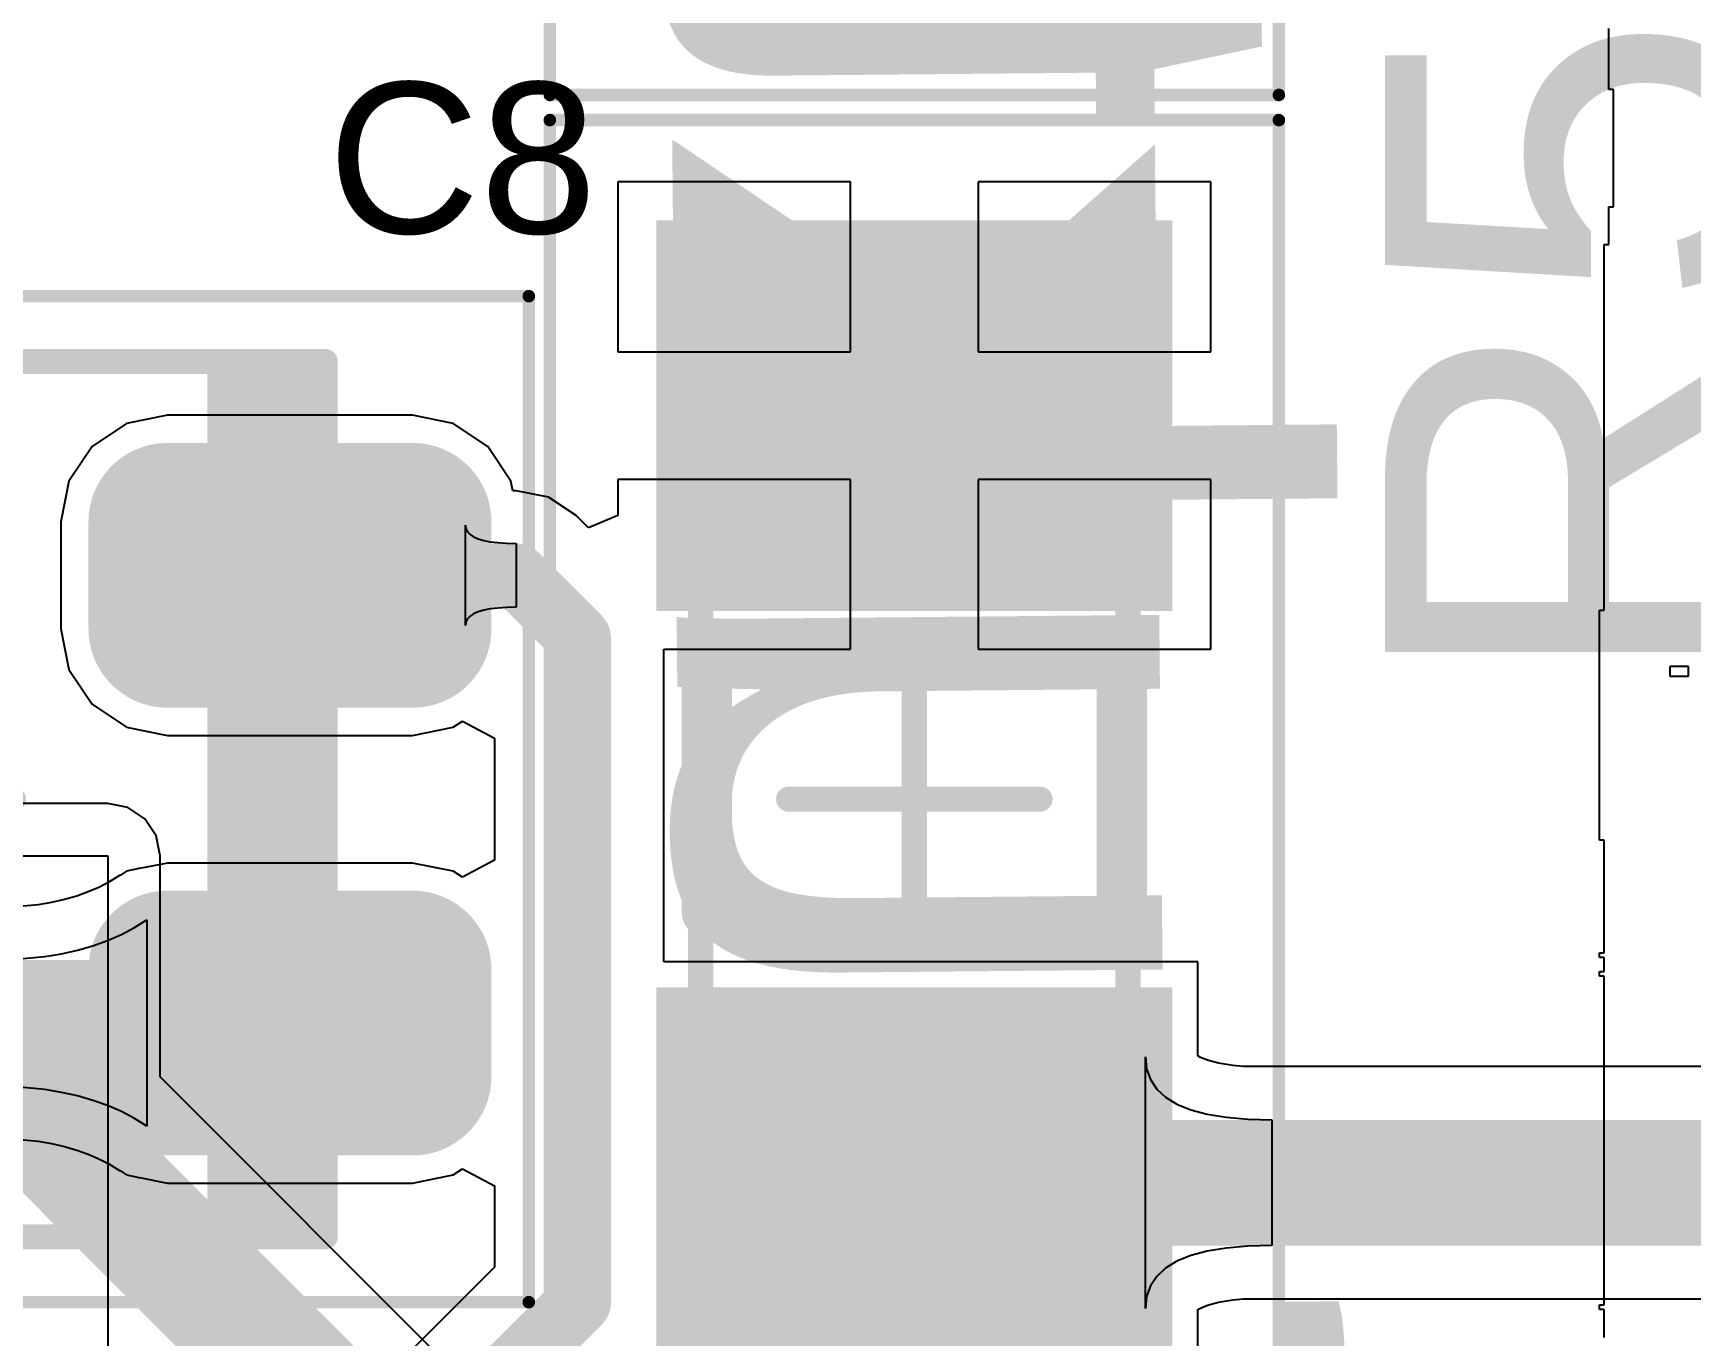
# Model space of a CAD drawing. Header units: millimetres. Extents: x 0 to 168, y 0 to 109.
# Drawn here: x 72.73 to 79.32, y 66.04 to 71.22 of the extents above; entities that cross this region are included whole.
import ezdxf

# ---------------------------------------------------------------- set-up
doc = ezdxf.new("R2010")
doc.units = ezdxf.units.MM
for name, color, linetype in [('BottomLayer', 5, 'Continuous'), ('BottomOverlay', 54, 'Continuous'), ('Mechanical13', 56, 'Continuous'), ('Mechanical15', 56, 'Continuous'), ('TopLayer', 1, 'Continuous'), ('TopOverlay', 2, 'Continuous'), ('TopPaste', 8, 'Continuous'), ('TopSolder', 216, 'Continuous')]:
    doc.layers.add(name, color=color, linetype=linetype)
doc.styles.add('Arial', font='arial.ttf', dxfattribs={"height": 0.2})
doc.styles.add('Comic Sans MS', font='comic.ttf', dxfattribs={"height": 0.2})

# ---------------------------------------------------------------- blocks, each defined once
blk = doc.blocks.new('CAP1206_69')
at = {"layer": 'TopLayer'}
for points in [[(-2.2, -0.925), (-2.2, 0.925), (-0.85, 0.925), (-0.85, -0.925)], [(0.85, -0.925), (0.85, 0.925), (2.2, 0.925), (2.2, -0.925)]]:
    blk.add_hatch(color=1, dxfattribs=at).paths.add_polyline_path(points)
at = {"layer": 'TopPaste'}
for points in [[(-2.2, -0.925), (-2.2, 0.925), (-0.85, 0.925), (-0.85, -0.925)], [(0.85, -0.925), (0.85, 0.925), (2.2, 0.925), (2.2, -0.925)]]:
    blk.add_hatch(color=8, dxfattribs=at).paths.add_polyline_path(points)
at = {"layer": 'TopSolder'}
for points in [[(-2.3016, -1.0266), (-2.3016, 1.0266), (-0.7484, 1.0266), (-0.7484, -1.0266)], [(0.7484, -1.0266), (0.7484, 1.0266), (2.3016, 1.0266), (2.3016, -1.0266)]]:
    blk.add_hatch(color=216, dxfattribs=at).paths.add_polyline_path(points)
at = {"layer": 'Mechanical13', "const_width": 0.1}
for points in [[(-1.6, 0.85), (-1.6, -0.85)], [(-1.6, 0.85), (1.6, 0.85)], [(1.6, 0.85), (1.6, -0.85)], [(-1.6, -0.85), (1.6, -0.85)]]:
    blk.add_lwpolyline(points, dxfattribs=at)
at = {"layer": 'Mechanical13', "const_width": 0.05}
for points in [[(-1.625, 0.85, 1), (-1.575, 0.85, 1)], [(-1.625, 0.85, 1), (-1.575, 0.85, 1)], [(1.575, 0.85, 1), (1.625, 0.85, 1)], [(1.575, 0.85, 1), (1.625, 0.85, 1)], [(-1.625, -0.85, 1), (-1.575, -0.85, 1)], [(-1.625, -0.85, 1), (-1.575, -0.85, 1)], [(1.575, -0.85, 1), (1.625, -0.85, 1)], [(1.575, -0.85, 1), (1.625, -0.85, 1)]]:
    blk.add_lwpolyline(points, format="xyb", close=True, dxfattribs=at)
at = {"layer": 'Mechanical15'}
for points, const_width in [([(-2.7, 1.45), (-2.7, -1.45)], 0.05), ([(-2.7, 1.45), (2.7, 1.45)], 0.05), ([(2.7, 1.45), (2.7, -1.45)], 0.05), ([(0, 0.5), (0, -0.5)], 0.1), ([(-0.5, 0), (0.5, 0)], 0.1), ([(-2.7, -1.45), (2.7, -1.45)], 0.05)]:
    blk.add_lwpolyline(points, dxfattribs=dict(at, const_width=const_width))
for points, const_width in [([(-2.7125, 1.45, 1), (-2.6875, 1.45, 1)], 0.025), ([(-2.7125, 1.45, 1), (-2.6875, 1.45, 1)], 0.025), ([(2.6875, 1.45, 1), (2.7125, 1.45, 1)], 0.025), ([(2.6875, 1.45, 1), (2.7125, 1.45, 1)], 0.025), ([(-0.025, 0.5, 1), (0.025, 0.5, 1)], 0.05), ([(-0.525, 0, 1), (-0.475, 0, 1)], 0.05), ([(0.475, 0, 1), (0.525, 0, 1)], 0.05), ([(-0.025, -0.5, 1), (0.025, -0.5, 1)], 0.05), ([(-2.7125, -1.45, 1), (-2.6875, -1.45, 1)], 0.025), ([(-2.7125, -1.45, 1), (-2.6875, -1.45, 1)], 0.025), ([(2.6875, -1.45, 1), (2.7125, -1.45, 1)], 0.025), ([(2.6875, -1.45, 1), (2.7125, -1.45, 1)], 0.025)]:
    blk.add_lwpolyline(points, format="xyb", close=True, dxfattribs=dict(at, const_width=const_width))
at = {"layer": 'TopOverlay', "const_width": 0.2}
for points in [[(-0.45, 0.825), (0.45, 0.825)], [(-0.45, -0.825), (0.45, -0.825)]]:
    blk.add_lwpolyline(points, dxfattribs=at)
at = {"layer": 'TopOverlay', "const_width": 0.1}
for points in [[(-0.5, 0.825, 1), (-0.4, 0.825, 1)], [(0.4, 0.825, 1), (0.5, 0.825, 1)], [(-0.5, -0.825, 1), (-0.4, -0.825, 1)], [(0.4, -0.825, 1), (0.5, -0.825, 1)]]:
    blk.add_lwpolyline(points, format="xyb", close=True, dxfattribs=at)
blk = doc.blocks.new('CAP1206_71')
at = {"layer": 'TopLayer'}
for points in [[(-2.2, -0.925), (-2.2, 0.925), (-0.85, 0.925), (-0.85, -0.925)], [(0.85, -0.925), (0.85, 0.925), (2.2, 0.925), (2.2, -0.925)]]:
    blk.add_hatch(color=1, dxfattribs=at).paths.add_polyline_path(points)
at = {"layer": 'TopPaste'}
for points in [[(-2.2, -0.925), (-2.2, 0.925), (-0.85, 0.925), (-0.85, -0.925)], [(0.85, -0.925), (0.85, 0.925), (2.2, 0.925), (2.2, -0.925)]]:
    blk.add_hatch(color=8, dxfattribs=at).paths.add_polyline_path(points)
at = {"layer": 'TopSolder'}
for points in [[(-2.3016, -1.0266), (-2.3016, 1.0266), (-0.7484, 1.0266), (-0.7484, -1.0266)], [(0.7484, -1.0266), (0.7484, 1.0266), (2.3016, 1.0266), (2.3016, -1.0266)]]:
    blk.add_hatch(color=216, dxfattribs=at).paths.add_polyline_path(points)
at = {"layer": 'Mechanical13', "const_width": 0.1}
for points in [[(-1.6, -0.85), (-1.6, 0.85)], [(1.6, 0.85), (-1.6, 0.85)], [(1.6, -0.85), (1.6, 0.85)], [(1.6, -0.85), (-1.6, -0.85)]]:
    blk.add_lwpolyline(points, dxfattribs=at)
at = {"layer": 'Mechanical13', "const_width": 0.05}
for points in [[(-1.625, 0.85, 1), (-1.575, 0.85, 1)], [(-1.625, 0.85, 1), (-1.575, 0.85, 1)], [(1.575, 0.85, 1), (1.625, 0.85, 1)], [(1.575, 0.85, 1), (1.625, 0.85, 1)], [(-1.625, -0.85, 1), (-1.575, -0.85, 1)], [(-1.625, -0.85, 1), (-1.575, -0.85, 1)], [(1.575, -0.85, 1), (1.625, -0.85, 1)], [(1.575, -0.85, 1), (1.625, -0.85, 1)]]:
    blk.add_lwpolyline(points, format="xyb", close=True, dxfattribs=at)
at = {"layer": 'Mechanical15'}
for points, const_width in [([(-2.7, -1.45), (-2.7, 1.45)], 0.05), ([(2.7, 1.45), (-2.7, 1.45)], 0.05), ([(2.7, -1.45), (2.7, 1.45)], 0.05), ([(0, -0.5), (0, 0.5)], 0.1), ([(0.5, 0), (-0.5, 0)], 0.1), ([(2.7, -1.45), (-2.7, -1.45)], 0.05)]:
    blk.add_lwpolyline(points, dxfattribs=dict(at, const_width=const_width))
for points, const_width in [([(-2.7125, 1.45, 1), (-2.6875, 1.45, 1)], 0.025), ([(-2.7125, 1.45, 1), (-2.6875, 1.45, 1)], 0.025), ([(2.6875, 1.45, 1), (2.7125, 1.45, 1)], 0.025), ([(2.6875, 1.45, 1), (2.7125, 1.45, 1)], 0.025), ([(-0.025, 0.5, 1), (0.025, 0.5, 1)], 0.05), ([(-0.525, 0, 1), (-0.475, 0, 1)], 0.05), ([(0.475, 0, 1), (0.525, 0, 1)], 0.05), ([(-0.025, -0.5, 1), (0.025, -0.5, 1)], 0.05), ([(-2.7125, -1.45, 1), (-2.6875, -1.45, 1)], 0.025), ([(-2.7125, -1.45, 1), (-2.6875, -1.45, 1)], 0.025), ([(2.6875, -1.45, 1), (2.7125, -1.45, 1)], 0.025), ([(2.6875, -1.45, 1), (2.7125, -1.45, 1)], 0.025)]:
    blk.add_lwpolyline(points, format="xyb", close=True, dxfattribs=dict(at, const_width=const_width))
at = {"layer": 'TopOverlay', "const_width": 0.2}
for points in [[(0.45, 0.825), (-0.45, 0.825)], [(0.45, -0.825), (-0.45, -0.825)]]:
    blk.add_lwpolyline(points, dxfattribs=at)
at = {"layer": 'TopOverlay', "const_width": 0.1}
for points in [[(-0.5, 0.825, 1), (-0.4, 0.825, 1)], [(0.4, 0.825, 1), (0.5, 0.825, 1)], [(-0.5, -0.825, 1), (-0.4, -0.825, 1)], [(0.4, -0.825, 1), (0.5, -0.825, 1)]]:
    blk.add_lwpolyline(points, format="xyb", close=True, dxfattribs=at)
blk = doc.blocks.new('WS2812B_M____82')
at = {"layer": 'Mechanical13'}
blk.add_hatch(color=56, dxfattribs=at).paths.add_polyline_path([(-1.74, -1.74), (-1.2719, -1.74), (-1.2719, 1.74), (-1.74, 1.74)])
at = {"layer": 'TopLayer'}
h = blk.add_hatch(color=1, dxfattribs=at)
edge = h.paths.add_edge_path()
edge.add_arc((-2.0875, 0.6776), 0.2125, 180, 270)
edge.add_line((-2.0875, 0.4651), (-1.1125, 0.4651))
edge.add_arc((-1.1125, 0.6776), 0.2125, 270, 360)
edge.add_line((-0.9, 0.6776), (-0.9, 1.1026))
edge.add_arc((-1.1125, 1.1026), 0.2125, 0, 90)
edge.add_line((-1.1125, 1.3151), (-2.0875, 1.3151))
edge.add_arc((-2.0875, 1.1026), 0.2125, 90, 180)
edge.add_line((-2.3, 1.1026), (-2.3, 0.6776))
h = blk.add_hatch(color=1, dxfattribs=at)
edge = h.paths.add_edge_path()
edge.add_arc((1.1125, 0.6775), 0.2125, 180, 270)
edge.add_line((1.1125, 0.465), (2.0875, 0.465))
edge.add_arc((2.0875, 0.6775), 0.2125, 270, 360)
edge.add_line((2.3, 0.6775), (2.3, 1.1025))
edge.add_arc((2.0875, 1.1025), 0.2125, 0, 90)
edge.add_line((2.0875, 1.315), (1.1125, 1.315))
edge.add_arc((1.1125, 1.1025), 0.2125, 90, 180)
edge.add_line((0.9, 1.1025), (0.9, 0.6775))
h = blk.add_hatch(color=1, dxfattribs=at)
edge = h.paths.add_edge_path()
edge.add_arc((-2.0875, -1.1025), 0.2125, 180, 270)
edge.add_line((-2.0875, -1.315), (-1.1125, -1.315))
edge.add_arc((-1.1125, -1.1025), 0.2125, 270, 360)
edge.add_line((-0.9, -1.1025), (-0.9, -0.6775))
edge.add_arc((-1.1125, -0.6775), 0.2125, 0, 90)
edge.add_line((-1.1125, -0.465), (-2.0875, -0.465))
edge.add_arc((-2.0875, -0.6775), 0.2125, 90, 180)
edge.add_line((-2.3, -0.6775), (-2.3, -1.1025))
h = blk.add_hatch(color=1, dxfattribs=at)
edge = h.paths.add_edge_path()
edge.add_arc((1.1125, -1.1025), 0.2125, 180, 270)
edge.add_line((1.1125, -1.315), (2.0875, -1.315))
edge.add_arc((2.0875, -1.1025), 0.2125, 270, 360)
edge.add_line((2.3, -1.1025), (2.3, -0.6775))
edge.add_arc((2.0875, -0.6775), 0.2125, 0, 90)
edge.add_line((2.0875, -0.465), (1.1125, -0.465))
edge.add_arc((1.1125, -0.6775), 0.2125, 90, 180)
edge.add_line((0.9, -0.6775), (0.9, -1.1025))
at = {"layer": 'TopPaste'}
h = blk.add_hatch(color=8, dxfattribs=at)
edge = h.paths.add_edge_path()
edge.add_arc((-2.0875, 0.6776), 0.2125, 180, 270)
edge.add_line((-2.0875, 0.4651), (-1.1125, 0.4651))
edge.add_arc((-1.1125, 0.6776), 0.2125, 270, 360)
edge.add_line((-0.9, 0.6776), (-0.9, 1.1026))
edge.add_arc((-1.1125, 1.1026), 0.2125, 0, 90)
edge.add_line((-1.1125, 1.3151), (-2.0875, 1.3151))
edge.add_arc((-2.0875, 1.1026), 0.2125, 90, 180)
edge.add_line((-2.3, 1.1026), (-2.3, 0.6776))
h = blk.add_hatch(color=8, dxfattribs=at)
edge = h.paths.add_edge_path()
edge.add_arc((1.1125, 0.6775), 0.2125, 180, 270)
edge.add_line((1.1125, 0.465), (2.0875, 0.465))
edge.add_arc((2.0875, 0.6775), 0.2125, 270, 360)
edge.add_line((2.3, 0.6775), (2.3, 1.1025))
edge.add_arc((2.0875, 1.1025), 0.2125, 0, 90)
edge.add_line((2.0875, 1.315), (1.1125, 1.315))
edge.add_arc((1.1125, 1.1025), 0.2125, 90, 180)
edge.add_line((0.9, 1.1025), (0.9, 0.6775))
h = blk.add_hatch(color=8, dxfattribs=at)
edge = h.paths.add_edge_path()
edge.add_arc((-2.0875, -1.1025), 0.2125, 180, 270)
edge.add_line((-2.0875, -1.315), (-1.1125, -1.315))
edge.add_arc((-1.1125, -1.1025), 0.2125, 270, 360)
edge.add_line((-0.9, -1.1025), (-0.9, -0.6775))
edge.add_arc((-1.1125, -0.6775), 0.2125, 0, 90)
edge.add_line((-1.1125, -0.465), (-2.0875, -0.465))
edge.add_arc((-2.0875, -0.6775), 0.2125, 90, 180)
edge.add_line((-2.3, -0.6775), (-2.3, -1.1025))
h = blk.add_hatch(color=8, dxfattribs=at)
edge = h.paths.add_edge_path()
edge.add_arc((1.1125, -1.1025), 0.2125, 180, 270)
edge.add_line((1.1125, -1.315), (2.0875, -1.315))
edge.add_arc((2.0875, -1.1025), 0.2125, 270, 360)
edge.add_line((2.3, -1.1025), (2.3, -0.6775))
edge.add_arc((2.0875, -0.6775), 0.2125, 0, 90)
edge.add_line((2.0875, -0.465), (1.1125, -0.465))
edge.add_arc((1.1125, -0.6775), 0.2125, 90, 180)
edge.add_line((0.9, -0.6775), (0.9, -1.1025))
at = {"layer": 'TopSolder'}
h = blk.add_hatch(color=216, dxfattribs=at)
edge = h.paths.add_edge_path()
edge.add_arc((-2.0875, 0.6776), 0.3141, 180, 270)
edge.add_line((-2.0875, 0.3635), (-1.1125, 0.3635))
edge.add_arc((-1.1125, 0.6776), 0.3141, 270, 360)
edge.add_line((-0.7984, 0.6776), (-0.7984, 1.1026))
edge.add_arc((-1.1125, 1.1026), 0.3141, 0, 90)
edge.add_line((-1.1125, 1.4167), (-2.0875, 1.4167))
edge.add_arc((-2.0875, 1.1026), 0.3141, 90, 180)
edge.add_line((-2.4016, 1.1026), (-2.4016, 0.6776))
h = blk.add_hatch(color=216, dxfattribs=at)
edge = h.paths.add_edge_path()
edge.add_arc((1.1125, 0.6775), 0.3141, 180, 270)
edge.add_line((1.1125, 0.3634), (2.0875, 0.3634))
edge.add_arc((2.0875, 0.6775), 0.3141, 270, 360)
edge.add_line((2.4016, 0.6775), (2.4016, 1.1025))
edge.add_arc((2.0875, 1.1025), 0.3141, 0, 90)
edge.add_line((2.0875, 1.4166), (1.1125, 1.4166))
edge.add_arc((1.1125, 1.1025), 0.3141, 90, 180)
edge.add_line((0.7984, 1.1025), (0.7984, 0.6775))
h = blk.add_hatch(color=216, dxfattribs=at)
edge = h.paths.add_edge_path()
edge.add_arc((-2.0875, -1.1025), 0.3141, 180, 270)
edge.add_line((-2.0875, -1.4166), (-1.1125, -1.4166))
edge.add_arc((-1.1125, -1.1025), 0.3141, 270, 360)
edge.add_line((-0.7984, -1.1025), (-0.7984, -0.6775))
edge.add_arc((-1.1125, -0.6775), 0.3141, 0, 90)
edge.add_line((-1.1125, -0.3634), (-2.0875, -0.3634))
edge.add_arc((-2.0875, -0.6775), 0.3141, 90, 180)
edge.add_line((-2.4016, -0.6775), (-2.4016, -1.1025))
h = blk.add_hatch(color=216, dxfattribs=at)
edge = h.paths.add_edge_path()
edge.add_arc((1.1125, -1.1025), 0.3141, 180, 270)
edge.add_line((1.1125, -1.4166), (2.0875, -1.4166))
edge.add_arc((2.0875, -1.1025), 0.3141, 270, 360)
edge.add_line((2.4016, -1.1025), (2.4016, -0.6775))
edge.add_arc((2.0875, -0.6775), 0.3141, 0, 90)
edge.add_line((2.0875, -0.3634), (1.1125, -0.3634))
edge.add_arc((1.1125, -0.6775), 0.3141, 90, 180)
edge.add_line((0.7984, -0.6775), (0.7984, -1.1025))
at = {"layer": 'Mechanical13', "const_width": 0.1}
for points in [[(-1.74, 1.74), (-1.74, -1.74)], [(1.74, 1.74), (-1.74, 1.74)], [(1.74, 1.74), (1.74, -1.74)], [(1.74, -1.74), (-1.74, -1.74)]]:
    blk.add_lwpolyline(points, dxfattribs=at)
at = {"layer": 'Mechanical13', "const_width": 0.05}
for points in [[(-1.765, 1.74, 1), (-1.715, 1.74, 1)], [(-1.765, 1.74, 1), (-1.715, 1.74, 1)], [(1.715, 1.74, 1), (1.765, 1.74, 1)], [(1.715, 1.74, 1), (1.765, 1.74, 1)], [(-1.765, -1.74, 1), (-1.715, -1.74, 1)], [(-1.765, -1.74, 1), (-1.715, -1.74, 1)], [(1.715, -1.74, 1), (1.765, -1.74, 1)], [(1.715, -1.74, 1), (1.765, -1.74, 1)]]:
    blk.add_lwpolyline(points, format="xyb", close=True, dxfattribs=at)
at = {"layer": 'Mechanical15'}
for points, const_width in [([(-2.55, 2), (-2.55, -2)], 0.05), ([(2.55, 2), (-2.55, 2)], 0.05), ([(2.55, 2), (2.55, -2)], 0.05), ([(0, 0.5), (0, -0.5)], 0.1), ([(0.5, 0), (-0.5, 0)], 0.1), ([(2.55, -2), (-2.55, -2)], 0.05)]:
    blk.add_lwpolyline(points, dxfattribs=dict(at, const_width=const_width))
for points, const_width in [([(-2.5625, 2, 1), (-2.5375, 2, 1)], 0.025), ([(-2.5625, 2, 1), (-2.5375, 2, 1)], 0.025), ([(2.5375, 2, 1), (2.5625, 2, 1)], 0.025), ([(2.5375, 2, 1), (2.5625, 2, 1)], 0.025), ([(-0.025, 0.5, 1), (0.025, 0.5, 1)], 0.05), ([(-0.525, 0, 1), (-0.475, 0, 1)], 0.05), ([(0.475, 0, 1), (0.525, 0, 1)], 0.05), ([(-0.025, -0.5, 1), (0.025, -0.5, 1)], 0.05), ([(-2.5625, -2, 1), (-2.5375, -2, 1)], 0.025), ([(-2.5625, -2, 1), (-2.5375, -2, 1)], 0.025), ([(2.5375, -2, 1), (2.5625, -2, 1)], 0.025), ([(2.5375, -2, 1), (2.5625, -2, 1)], 0.025)]:
    blk.add_lwpolyline(points, format="xyb", close=True, dxfattribs=dict(at, const_width=const_width))
at = {"layer": 'TopOverlay'}
for points, const_width in [([(2.675, -1.74, 1), (2.425, -1.74, 1)], 0.25), ([(2.3625, -1.74, 1), (2.4875, -1.74, 1)], 0.125), ([(2.6125, -1.74, 1), (2.7375, -1.74, 1)], 0.125)]:
    blk.add_lwpolyline(points, format="xyb", close=True, dxfattribs=dict(at, const_width=const_width))

msp = doc.modelspace()

# ---------------------------------------------------------------- linework, layer by layer
at = {"layer": 'BottomLayer'}
for p, q in [((73.025, 68.1522), (72.6111, 68.1522)), ((73.1043, 68.1364), (73.025, 68.1522)), ((73.1715, 68.0915), (73.1043, 68.1364)), ((73.2164, 68.0243), (73.1715, 68.0915)), ((73.2322, 67.945), (73.2164, 68.0243)), ((36.576, 67.945), (73.025, 67.945)), ((73.025, 67.945), (73.025, 63.0259)), ((73.2322, 67.0661), (73.2322, 67.945)), ((74.4531, 65.8451), (73.2322, 67.0661))]:
    msp.add_line(p, q, dxfattribs=at)
at = {"layer": 'BottomLayer', "const_width": 0.5}
msp.add_lwpolyline([(72.149, 67.4958), (74.2617, 65.383)], dxfattribs=at)
at = {"layer": 'BottomOverlay'}
for p, q in [((78.995, 71.2153), (78.995, 71.234)), ((78.995, 71.1966), (78.995, 71.2153)), ((78.995, 71.178), (78.995, 71.1966)), ((78.995, 71.1593), (78.995, 71.178)), ((78.995, 71.1407), (78.995, 71.1593)), ((78.995, 71.122), (78.995, 71.1407)), ((78.995, 71.1034), (78.995, 71.122)), ((78.995, 71.0847), (78.995, 71.1034)), ((78.995, 71.0661), (78.995, 71.0847)), ((78.995, 71.0474), (78.995, 71.0661)), ((78.995, 71.0288), (78.995, 71.0474)), ((78.995, 71.0101), (78.995, 71.0288)), ((78.995, 70.9915), (78.995, 71.0101)), ((79.0137, 70.9915), (78.995, 70.9915)), ((79.0137, 70.9728), (79.0137, 70.9915)), ((79.0137, 70.9541), (79.0137, 70.9728)), ((79.0137, 70.9355), (79.0137, 70.9541)), ((79.0137, 70.9168), (79.0137, 70.9355)), ((79.0137, 70.8982), (79.0137, 70.9168)), ((79.0137, 70.8795), (79.0137, 70.8982)), ((79.0137, 70.8609), (79.0137, 70.8795)), ((79.0137, 70.8422), (79.0137, 70.8609)), ((79.0137, 70.8236), (79.0137, 70.8422)), ((79.0137, 70.8049), (79.0137, 70.8236)), ((79.0137, 70.7863), (79.0137, 70.8049)), ((79.0137, 70.7676), (79.0137, 70.7863)), ((79.0137, 70.749), (79.0137, 70.7676)), ((79.0137, 70.7303), (79.0137, 70.749)), ((79.0137, 70.7116), (79.0137, 70.7303)), ((79.0137, 70.693), (79.0137, 70.7116)), ((79.0137, 70.6743), (79.0137, 70.693)), ((79.0137, 70.6557), (79.0137, 70.6743)), ((79.0137, 70.637), (79.0137, 70.6557)), ((79.0137, 70.6184), (79.0137, 70.637)), ((79.0137, 70.5997), (79.0137, 70.6184)), ((79.0137, 70.5811), (79.0137, 70.5997)), ((79.0137, 70.5624), (79.0137, 70.5811)), ((79.0137, 70.5438), (79.0137, 70.5624)), ((78.995, 70.5065), (78.995, 70.5251)), ((78.995, 70.5251), (79.0137, 70.5251)), ((78.995, 70.4878), (78.995, 70.5065)), ((79.0137, 70.5251), (79.0137, 70.5438)), ((78.995, 70.4691), (78.995, 70.4878)), ((78.995, 70.4505), (78.995, 70.4691)), ((78.995, 70.4318), (78.995, 70.4505)), ((78.995, 70.4132), (78.995, 70.4318)), ((78.9764, 70.3572), (78.9764, 70.3759)), ((78.9764, 70.3759), (78.995, 70.3759)), ((78.995, 70.3945), (78.995, 70.4132)), ((78.995, 70.3759), (78.995, 70.3945)), ((78.9764, 70.3386), (78.9764, 70.3572)), ((78.9764, 70.3199), (78.9764, 70.3386)), ((78.9764, 70.3013), (78.9764, 70.3199)), ((78.9764, 70.2826), (78.9764, 70.3013)), ((78.9764, 70.264), (78.9764, 70.2826)), ((78.9764, 70.2453), (78.9764, 70.264)), ((78.9764, 70.2266), (78.9764, 70.2453)), ((78.9764, 70.208), (78.9764, 70.2266)), ((78.9764, 70.1893), (78.9764, 70.208)), ((78.9764, 70.1707), (78.9764, 70.1893)), ((78.9764, 70.152), (78.9764, 70.1707)), ((78.9764, 70.1334), (78.9764, 70.152)), ((78.9764, 70.1147), (78.9764, 70.1334)), ((78.9764, 70.0961), (78.9764, 70.1147)), ((78.9764, 70.0774), (78.9764, 70.0961)), ((78.9764, 70.0588), (78.9764, 70.0774)), ((78.9764, 70.0401), (78.9764, 70.0588)), ((78.9764, 70.0214), (78.9764, 70.0401)), ((78.9764, 70.0028), (78.9764, 70.0214)), ((78.9764, 69.9841), (78.9764, 70.0028)), ((78.9764, 69.9655), (78.9764, 69.9841)), ((78.9764, 69.9468), (78.9764, 69.9655)), ((78.9764, 69.9282), (78.9764, 69.9468)), ((78.9764, 69.9095), (78.9764, 69.9282)), ((78.9764, 69.8909), (78.9764, 69.9095)), ((78.9764, 69.8722), (78.9764, 69.8909)), ((78.9764, 69.8536), (78.9764, 69.8722)), ((78.9764, 69.8349), (78.9764, 69.8536)), ((78.9764, 69.8163), (78.9764, 69.8349)), ((78.9764, 69.7976), (78.9764, 69.8163)), ((78.9764, 69.779), (78.9764, 69.7976)), ((78.9764, 69.7603), (78.9764, 69.779)), ((78.9764, 69.7416), (78.9764, 69.7603)), ((78.9764, 69.723), (78.9764, 69.7416)), ((78.9764, 69.7043), (78.9764, 69.723)), ((78.9764, 69.6857), (78.9764, 69.7043)), ((78.9764, 69.667), (78.9764, 69.6857)), ((78.9764, 69.6484), (78.9764, 69.667)), ((78.9764, 69.6297), (78.9764, 69.6484)), ((78.9764, 69.6111), (78.9764, 69.6297)), ((78.9764, 69.5924), (78.9764, 69.6111)), ((78.9764, 69.5738), (78.9764, 69.5924)), ((78.9764, 69.5551), (78.9764, 69.5738)), ((78.9764, 69.5364), (78.9764, 69.5551)), ((78.9764, 69.5178), (78.9764, 69.5364)), ((78.9764, 69.4991), (78.9764, 69.5178)), ((78.9764, 69.4805), (78.9764, 69.4991)), ((78.9764, 69.4618), (78.9764, 69.4805)), ((78.9764, 69.4432), (78.9764, 69.4618)), ((78.9764, 69.4245), (78.9764, 69.4432)), ((78.9764, 69.4059), (78.9764, 69.4245)), ((78.9764, 69.3872), (78.9764, 69.4059)), ((78.9764, 69.3686), (78.9764, 69.3872)), ((78.9764, 69.3499), (78.9764, 69.3686)), ((78.9764, 69.3313), (78.9764, 69.3499)), ((78.9764, 69.3126), (78.9764, 69.3313)), ((78.9764, 69.2939), (78.9764, 69.3126)), ((78.9764, 69.2753), (78.9764, 69.2939)), ((78.9764, 69.2566), (78.9764, 69.2753)), ((78.9764, 69.238), (78.9764, 69.2566)), ((78.9764, 69.2193), (78.9764, 69.238)), ((78.9764, 69.2007), (78.9764, 69.2193)), ((78.9764, 69.182), (78.9764, 69.2007)), ((78.9764, 69.1634), (78.9764, 69.182)), ((78.9764, 69.1447), (78.9764, 69.1634)), ((78.9764, 69.1261), (78.9764, 69.1447)), ((78.9764, 69.1074), (78.9764, 69.1261)), ((78.9764, 69.0888), (78.9764, 69.1074)), ((78.9764, 69.0701), (78.9764, 69.0888)), ((78.9764, 69.0514), (78.9764, 69.0701)), ((78.9764, 69.0328), (78.9764, 69.0514)), ((78.9764, 69.0141), (78.9764, 69.0328)), ((78.9764, 68.9955), (78.9764, 69.0141)), ((78.9764, 68.9768), (78.9764, 68.9955)), ((78.9764, 68.9582), (78.9764, 68.9768)), ((78.9577, 68.9022), (78.9577, 68.9209)), ((78.9577, 68.9209), (78.9764, 68.9209)), ((78.9764, 68.9395), (78.9764, 68.9582)), ((78.9764, 68.9209), (78.9764, 68.9395)), ((78.9577, 68.8836), (78.9577, 68.9022)), ((78.9577, 68.8649), (78.9577, 68.8836)), ((78.9577, 68.8463), (78.9577, 68.8649)), ((78.9577, 68.8276), (78.9577, 68.8463)), ((78.9577, 68.8089), (78.9577, 68.8276)), ((78.9577, 68.7903), (78.9577, 68.8089)), ((78.9577, 68.7716), (78.9577, 68.7903)), ((78.9577, 68.753), (78.9577, 68.7716)), ((78.9577, 68.7343), (78.9577, 68.753)), ((78.9577, 68.7157), (78.9577, 68.7343)), ((78.9577, 68.697), (78.9577, 68.7157)), ((78.9577, 68.6784), (78.9577, 68.697)), ((78.9577, 68.6597), (78.9577, 68.6784)), ((78.9577, 68.6411), (78.9577, 68.6597)), ((79.3121, 68.697), (79.2375, 68.697)), ((79.2375, 68.697), (79.2375, 68.6784)), ((79.2375, 68.6784), (79.2375, 68.6597)), ((79.2375, 68.6597), (79.3121, 68.6597)), ((79.3121, 68.6784), (79.3121, 68.697)), ((79.3121, 68.6597), (79.3121, 68.6784)), ((78.9577, 68.6224), (78.9577, 68.6411)), ((78.9577, 68.6038), (78.9577, 68.6224)), ((78.9577, 68.5851), (78.9577, 68.6038)), ((78.9577, 68.5664), (78.9577, 68.5851)), ((78.9577, 68.5478), (78.9577, 68.5664)), ((78.9577, 68.5291), (78.9577, 68.5478)), ((78.9577, 68.5105), (78.9577, 68.5291)), ((78.9577, 68.4918), (78.9577, 68.5105)), ((78.9577, 68.4732), (78.9577, 68.4918)), ((78.9577, 68.4545), (78.9577, 68.4732)), ((78.9577, 68.4359), (78.9577, 68.4545)), ((78.9577, 68.4172), (78.9577, 68.4359)), ((78.9577, 68.3986), (78.9577, 68.4172)), ((78.9577, 68.3799), (78.9577, 68.3986)), ((78.9577, 68.3613), (78.9577, 68.3799)), ((78.9577, 68.3426), (78.9577, 68.3613)), ((78.9577, 68.3239), (78.9577, 68.3426)), ((78.9577, 68.3053), (78.9577, 68.3239)), ((78.9577, 68.2866), (78.9577, 68.3053)), ((78.9577, 68.268), (78.9577, 68.2866)), ((78.9577, 68.2493), (78.9577, 68.268)), ((78.9577, 68.2307), (78.9577, 68.2493)), ((78.9577, 68.212), (78.9577, 68.2307)), ((78.9577, 68.1934), (78.9577, 68.212)), ((78.9577, 68.1747), (78.9577, 68.1934)), ((78.9577, 68.1561), (78.9577, 68.1747)), ((78.9577, 68.1374), (78.9577, 68.1561)), ((78.9577, 68.1188), (78.9577, 68.1374)), ((78.9577, 68.1001), (78.9577, 68.1188)), ((78.9577, 68.0814), (78.9577, 68.1001)), ((78.9577, 68.0628), (78.9577, 68.0814)), ((78.9577, 68.0441), (78.9577, 68.0628)), ((78.9577, 68.0255), (78.9577, 68.0441)), ((78.9577, 68.0068), (78.9577, 68.0255)), ((78.9764, 68.0068), (78.9577, 68.0068)), ((78.9764, 67.9882), (78.9764, 68.0068)), ((78.9764, 67.9695), (78.9764, 67.9882)), ((78.9764, 67.9509), (78.9764, 67.9695)), ((78.9764, 67.9322), (78.9764, 67.9509)), ((78.9764, 67.9136), (78.9764, 67.9322)), ((78.9764, 67.8949), (78.9764, 67.9136)), ((78.9764, 67.8763), (78.9764, 67.8949)), ((78.9764, 67.8576), (78.9764, 67.8763)), ((78.9764, 67.8389), (78.9764, 67.8576)), ((78.9764, 67.8203), (78.9764, 67.8389)), ((78.9764, 67.8016), (78.9764, 67.8203)), ((78.9764, 67.783), (78.9764, 67.8016)), ((78.9764, 67.7643), (78.9764, 67.783)), ((78.9764, 67.7457), (78.9764, 67.7643)), ((78.9764, 67.727), (78.9764, 67.7457)), ((78.9764, 67.7084), (78.9764, 67.727)), ((78.9764, 67.6897), (78.9764, 67.7084)), ((78.9764, 67.6711), (78.9764, 67.6897)), ((78.9764, 67.6524), (78.9764, 67.6711)), ((78.9764, 67.6338), (78.9764, 67.6524)), ((78.9764, 67.6151), (78.9764, 67.6338)), ((78.9764, 67.5964), (78.9764, 67.6151)), ((78.9764, 67.5778), (78.9764, 67.5964)), ((78.9577, 67.5405), (78.9577, 67.5591)), ((78.9577, 67.5591), (78.9764, 67.5591)), ((78.9764, 67.5405), (78.9577, 67.5405)), ((78.9764, 67.5591), (78.9764, 67.5778)), ((78.9764, 67.5218), (78.9764, 67.5405)), ((78.9577, 67.4659), (78.9577, 67.4845)), ((78.9577, 67.4845), (78.9764, 67.4845)), ((78.9764, 67.4659), (78.9577, 67.4659)), ((78.9764, 67.5032), (78.9764, 67.5218)), ((78.9764, 67.4845), (78.9764, 67.5032)), ((78.9764, 67.4472), (78.9764, 67.4659)), ((78.9764, 67.4286), (78.9764, 67.4472)), ((78.9764, 67.4099), (78.9764, 67.4286)), ((78.9764, 67.3912), (78.9764, 67.4099)), ((78.9764, 67.3726), (78.9764, 67.3912)), ((78.9764, 67.3539), (78.9764, 67.3726)), ((78.9764, 67.3353), (78.9764, 67.3539)), ((78.9764, 67.3166), (78.9764, 67.3353)), ((78.9764, 67.298), (78.9764, 67.3166)), ((78.9764, 67.2793), (78.9764, 67.298)), ((78.9764, 67.2607), (78.9764, 67.2793)), ((78.9764, 67.242), (78.9764, 67.2607)), ((78.9764, 67.2234), (78.9764, 67.242)), ((78.9764, 67.2047), (78.9764, 67.2234)), ((78.9764, 67.1861), (78.9764, 67.2047)), ((78.9764, 67.1674), (78.9764, 67.1861)), ((78.9764, 67.1488), (78.9764, 67.1674)), ((78.9764, 67.1301), (78.9764, 67.1488)), ((78.9764, 67.1114), (78.9764, 67.1301)), ((78.9764, 67.0928), (78.9764, 67.1114)), ((78.9764, 67.0741), (78.9764, 67.0928)), ((78.9764, 67.0555), (78.9764, 67.0741)), ((78.9764, 67.0368), (78.9764, 67.0555)), ((78.9764, 67.0182), (78.9764, 67.0368)), ((78.9764, 66.9995), (78.9764, 67.0182)), ((78.9764, 66.9809), (78.9764, 66.9995)), ((78.9764, 66.9622), (78.9764, 66.9809)), ((78.9764, 66.9436), (78.9764, 66.9622)), ((78.9764, 66.9249), (78.9764, 66.9436)), ((78.9764, 66.9062), (78.9764, 66.9249)), ((78.9764, 66.8876), (78.9764, 66.9062)), ((78.9764, 66.8689), (78.9764, 66.8876)), ((78.9764, 66.8503), (78.9764, 66.8689)), ((78.9764, 66.8316), (78.9764, 66.8503)), ((78.9764, 66.813), (78.9764, 66.8316)), ((78.9764, 66.7943), (78.9764, 66.813)), ((78.9764, 66.7757), (78.9764, 66.7943)), ((78.9764, 66.757), (78.9764, 66.7757)), ((78.9764, 66.7384), (78.9764, 66.757)), ((78.9764, 66.7197), (78.9764, 66.7384)), ((78.9764, 66.7011), (78.9764, 66.7197)), ((78.9764, 66.6824), (78.9764, 66.7011)), ((78.9764, 66.6637), (78.9764, 66.6824)), ((78.9764, 66.6451), (78.9764, 66.6637)), ((78.9764, 66.6264), (78.9764, 66.6451)), ((78.9764, 66.6078), (78.9764, 66.6264)), ((78.9764, 66.5891), (78.9764, 66.6078)), ((78.9764, 66.5705), (78.9764, 66.5891)), ((78.9764, 66.5518), (78.9764, 66.5705)), ((78.9764, 66.5332), (78.9764, 66.5518)), ((78.9764, 66.5145), (78.9764, 66.5332)), ((78.9764, 66.4959), (78.9764, 66.5145)), ((78.9764, 66.4772), (78.9764, 66.4959)), ((78.9764, 66.4586), (78.9764, 66.4772)), ((78.9764, 66.4399), (78.9764, 66.4586)), ((78.9764, 66.4212), (78.9764, 66.4399)), ((78.9764, 66.4026), (78.9764, 66.4212)), ((78.9764, 66.3839), (78.9764, 66.4026)), ((78.9764, 66.3653), (78.9764, 66.3839)), ((78.9764, 66.3466), (78.9764, 66.3653)), ((78.9764, 66.328), (78.9764, 66.3466)), ((78.9764, 66.3093), (78.9764, 66.328)), ((78.9764, 66.2907), (78.9764, 66.3093)), ((78.9764, 66.272), (78.9764, 66.2907)), ((78.9764, 66.2534), (78.9764, 66.272)), ((78.9764, 66.2347), (78.9764, 66.2534)), ((78.9764, 66.2161), (78.9764, 66.2347)), ((78.9764, 66.1974), (78.9764, 66.2161)), ((78.9577, 66.1414), (78.9577, 66.1601)), ((78.9577, 66.1601), (78.9764, 66.1601)), ((78.9764, 66.1414), (78.9577, 66.1414)), ((78.9764, 66.1787), (78.9764, 66.1974)), ((78.9764, 66.1601), (78.9764, 66.1787)), ((78.9764, 66.1228), (78.9764, 66.1414)), ((78.9764, 66.1041), (78.9764, 66.1228)), ((78.9764, 66.0855), (78.9764, 66.1041)), ((78.9764, 66.0668), (78.9764, 66.0855)), ((78.9764, 66.0482), (78.9764, 66.0668)), ((78.9764, 66.0295), (78.9764, 66.0482))]:
    msp.add_line(p, q, dxfattribs=at)
at = {"layer": 'TopLayer'}
for p, q in [((75.9787, 70.624), (75.0537, 70.624)), ((75.0537, 70.624), (75.0537, 69.949)), ((75.9787, 69.949), (75.9787, 70.624)), ((77.4117, 70.624), (76.4867, 70.624)), ((76.4867, 70.624), (76.4867, 69.949)), ((77.4117, 69.949), (77.4117, 70.624)), ((75.0537, 69.949), (75.9787, 69.949)), ((76.4867, 69.949), (77.4117, 69.949)), ((73.0993, 69.6641), (72.9618, 69.5722)), ((73.2615, 69.6963), (73.0993, 69.6641)), ((74.2365, 69.6963), (73.2615, 69.6963)), ((74.3987, 69.6641), (74.2365, 69.6963)), ((74.5362, 69.5722), (74.3987, 69.6641)), ((72.9618, 69.5722), (72.87, 69.4347)), ((74.6281, 69.4347), (74.5362, 69.5722)), ((75.9787, 69.441), (75.0537, 69.441)), ((75.0537, 69.441), (75.0537, 69.2974)), ((75.9787, 68.766), (75.9787, 69.441)), ((77.4117, 69.441), (76.4867, 69.441)), ((76.4867, 69.441), (76.4867, 68.766)), ((77.4117, 68.766), (77.4117, 69.441)), ((72.87, 69.4347), (72.8377, 69.2725)), ((74.6357, 69.3966), (74.6281, 69.4347)), ((74.649, 69.3966), (74.6357, 69.3966)), ((74.7779, 69.371), (74.649, 69.3966)), ((74.8871, 69.298), (74.7779, 69.371)), ((72.8377, 69.2725), (72.8377, 68.8475)), ((74.447, 68.861), (74.447, 69.2589)), ((74.447, 69.2589), (74.4491, 69.2453)), ((74.4491, 69.2453), (74.4551, 69.233)), ((74.9364, 69.2488), (74.8871, 69.298)), ((75.0537, 69.2974), (74.9364, 69.2488)), ((74.4551, 69.233), (74.4652, 69.2222)), ((74.4652, 69.2222), (74.4794, 69.2129)), ((74.4794, 69.2129), (74.4975, 69.205)), ((74.4975, 69.205), (74.5198, 69.1985)), ((74.5198, 69.1985), (74.546, 69.1935)), ((74.546, 69.1935), (74.5763, 69.1899)), ((74.5763, 69.1899), (74.6107, 69.1877)), ((74.6107, 69.1877), (74.649, 69.187)), ((74.649, 69.187), (74.649, 68.933)), ((74.4975, 68.915), (74.4794, 68.9071)), ((74.5198, 68.9215), (74.4975, 68.915)), ((74.546, 68.9265), (74.5198, 68.9215)), ((74.6107, 68.9323), (74.546, 68.9265)), ((74.649, 68.933), (74.6107, 68.9323)), ((72.8377, 68.8475), (72.87, 68.6853)), ((74.4491, 68.8747), (74.447, 68.861)), ((74.4551, 68.8869), (74.4491, 68.8747)), ((74.4652, 68.8977), (74.4551, 68.8869)), ((74.4794, 68.9071), (74.4652, 68.8977)), ((75.2357, 67.5232), (75.2357, 68.766)), ((75.2357, 68.766), (75.9787, 68.766)), ((76.4867, 68.766), (77.4117, 68.766)), ((72.87, 68.6853), (72.9618, 68.5478)), ((72.9618, 68.5478), (73.0993, 68.4559)), ((73.0993, 68.4559), (73.2615, 68.4236)), ((74.2365, 68.4236), (74.3987, 68.4559)), ((74.3987, 68.4559), (74.4354, 68.4804)), ((74.4354, 68.4804), (74.5624, 68.4125)), ((73.2615, 68.4236), (74.2365, 68.4236)), ((74.5624, 68.4125), (74.5624, 67.9274)), ((74.5624, 67.9274), (74.4354, 67.8595)), ((73.0712, 67.8661), (73.0283, 67.8397)), ((73.0744, 67.8673), (73.0712, 67.8661)), ((73.0993, 67.884), (73.0744, 67.8673)), ((73.1423, 67.8925), (73.0993, 67.884)), ((73.1469, 67.8943), (73.1423, 67.8925)), ((73.1504, 67.8941), (73.1469, 67.8943)), ((73.2615, 67.9162), (73.1504, 67.8941)), ((74.2365, 67.9162), (73.2615, 67.9162)), ((74.3987, 67.884), (74.2365, 67.9162)), ((74.4354, 67.8595), (74.3987, 67.884)), ((72.9469, 67.801), (72.9015, 67.7847)), ((72.9891, 67.8193), (72.9469, 67.801)), ((73.0283, 67.8397), (72.9891, 67.8193)), ((72.747, 67.7499), (72.6585, 67.742)), ((72.8003, 67.7589), (72.747, 67.7499)), ((72.8527, 67.7706), (72.8003, 67.7589)), ((72.9015, 67.7847), (72.8527, 67.7706)), ((73.0783, 67.6322), (73.1305, 67.6593)), ((73.1305, 67.6593), (73.1798, 67.6897)), ((73.1798, 67.6897), (73.1798, 66.8701)), ((72.9651, 67.5874), (73.0232, 67.6082)), ((73.0232, 67.6082), (73.0783, 67.6322)), ((72.631, 67.5315), (72.7734, 67.5443)), ((72.7734, 67.5443), (72.8402, 67.5555)), ((72.8402, 67.5555), (72.9041, 67.5699)), ((72.9041, 67.5699), (72.9651, 67.5874)), ((77.3609, 67.5232), (75.2357, 67.5232)), ((77.3609, 67.1492), (77.3609, 67.5232)), ((77.1516, 66.145), (77.1516, 67.145)), ((77.1516, 67.145), (77.1566, 67.0975)), ((77.3708, 67.1432), (77.3609, 67.1492)), ((77.3988, 67.1318), (77.3708, 67.1432)), ((77.4419, 67.1202), (77.3988, 67.1318)), ((77.1566, 67.0975), (77.1717, 67.055)), ((77.4996, 67.1107), (77.4419, 67.1202)), ((77.5408, 67.1071), (77.4996, 67.1107)), ((82.3843, 67.1071), (77.5408, 67.1071)), ((72.7734, 67.0155), (72.631, 67.0283)), ((72.8403, 67.0043), (72.7734, 67.0155)), ((72.9041, 66.99), (72.8403, 67.0043)), ((77.1717, 67.055), (77.1969, 67.0175)), ((77.1969, 67.0175), (77.2321, 66.985)), ((72.9651, 66.9724), (72.9041, 66.99)), ((73.0232, 66.9516), (72.9651, 66.9724)), ((73.0783, 66.9276), (73.0232, 66.9516)), ((77.2321, 66.985), (77.2774, 66.9575)), ((77.2774, 66.9575), (77.3327, 66.935)), ((77.3327, 66.935), (77.3981, 66.9175)), ((73.1305, 66.9005), (73.0783, 66.9276)), ((73.1798, 66.8701), (73.1305, 66.9005)), ((77.3981, 66.9175), (77.4736, 66.905)), ((77.4736, 66.905), (77.5591, 66.8975)), ((77.5591, 66.8975), (77.6547, 66.895)), ((77.6547, 66.895), (77.6547, 66.395)), ((72.6585, 66.8178), (72.747, 66.8099)), ((72.747, 66.8099), (72.8004, 66.8009)), ((72.8004, 66.8009), (72.8527, 66.7892)), ((72.8527, 66.7892), (72.9015, 66.7751)), ((72.9015, 66.7751), (72.9469, 66.7589)), ((72.9469, 66.7589), (72.9891, 66.7405)), ((72.9891, 66.7405), (73.0283, 66.7201)), ((73.0283, 66.7201), (73.0712, 66.6937)), ((73.0712, 66.6937), (73.0744, 66.6925)), ((73.0744, 66.6925), (73.0993, 66.6758)), ((73.0993, 66.6758), (73.1423, 66.6673)), ((73.1423, 66.6673), (73.1469, 66.6656)), ((74.2365, 66.6436), (74.3987, 66.6758)), ((74.3987, 66.6758), (74.4354, 66.7003)), ((74.4354, 66.7003), (74.5624, 66.6324)), ((73.1469, 66.6656), (73.1504, 66.6657)), ((73.1504, 66.6657), (73.2615, 66.6436)), ((73.2615, 66.6436), (74.2365, 66.6436)), ((74.5624, 66.6324), (74.5624, 66.3094)), ((77.3327, 66.355), (77.2774, 66.3325)), ((77.3981, 66.3725), (77.3327, 66.355)), ((77.4736, 66.385), (77.3981, 66.3725)), ((77.5591, 66.3925), (77.4736, 66.385)), ((77.6547, 66.395), (77.5591, 66.3925)), ((74.5624, 66.3094), (73.511, 65.258)), ((77.1969, 66.2725), (77.1717, 66.235)), ((77.2321, 66.305), (77.1969, 66.2725)), ((77.2774, 66.3325), (77.2321, 66.305)), ((77.1717, 66.235), (77.1566, 66.1925)), ((77.1566, 66.1925), (77.1516, 66.145)), ((77.3609, 66.1408), (77.3708, 66.1468)), ((77.3609, 65.7668), (77.3609, 66.1408)), ((77.3708, 66.1468), (77.3988, 66.1582)), ((77.3988, 66.1582), (77.4419, 66.1697)), ((77.4419, 66.1697), (77.4996, 66.1793)), ((77.4996, 66.1793), (77.5408, 66.1829)), ((77.5408, 66.1829), (84.9941, 66.1829))]:
    msp.add_line(p, q, dxfattribs=at)
for points, const_width in [([(73.749, 69.06), (74.649, 69.06)], 0.254), ([(74.649, 69.06), (74.899, 68.81)], 0.254), ([(74.899, 66.17), (74.899, 68.81)], 0.254), ([(72.3649, 67.2799), (73.749, 67.2799)], 0.5), ([(76.2327, 66.645), (83.058, 66.645)], 0.5), ([(73.749, 65.02), (74.899, 66.17)], 0.254)]:
    msp.add_lwpolyline(points, dxfattribs=dict(at, const_width=const_width))
for points, const_width in [([(73.6855, 69.06, 1), (73.8125, 69.06, 1)], 0.127), ([(74.5855, 69.06, 1), (74.7125, 69.06, 1)], 0.127), ([(74.5855, 69.06, 1), (74.7125, 69.06, 1)], 0.127), ([(74.8355, 68.81, 1), (74.9625, 68.81, 1)], 0.127), ([(74.8355, 68.81, 1), (74.9625, 68.81, 1)], 0.127), ([(73.624, 67.2799, 1), (73.874, 67.2799, 1)], 0.25), ([(76.1077, 66.645, 1), (76.3577, 66.645, 1)], 0.25), ([(74.8355, 66.17, 1), (74.9625, 66.17, 1)], 0.127), ([(74.8355, 66.17, 1), (74.9625, 66.17, 1)], 0.127)]:
    msp.add_lwpolyline(points, format="xyb", close=True, dxfattribs=dict(at, const_width=const_width))

# ---------------------------------------------------------------- block references
for name, p, rotation in [('CAP1206_69', (76.2327, 73.67), 90), ('CAP1206_71', (76.2327, 68.17), 270), ('WS2812B_M____82', (72.149, 68.17), 180)]:
    msp.add_blockref(name, p, dxfattribs=dict(rotation=rotation))

# ---------------------------------------------------------------- texts
at = {"layer": 'BottomOverlay', "style": 'Comic Sans MS', "text_generation_flag": 2}
msp.add_text('Befrukta Tengil!', height=2.5, rotation=270.53334, dxfattribs=at).set_placement((75.3594, 61.1267))
at = {"layer": 'TopOverlay', "style": 'Arial'}
msp.add_text('R5', height=1.524, rotation=90, dxfattribs=at).set_placement((79.6288, 68.5804))
msp.add_text('C8', height=0.6, dxfattribs=at).set_placement((73.899, 70.42))

doc.saveas('drawing.dxf')
